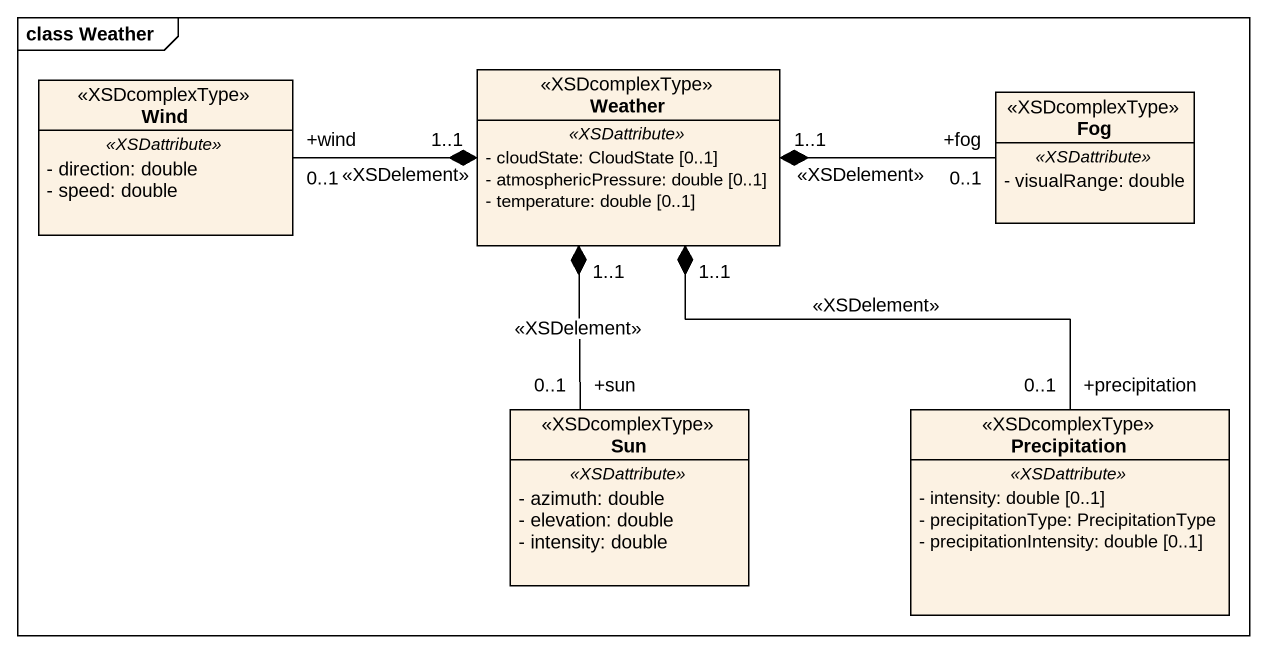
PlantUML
@startuml
mainframe class Weather
hide circle
hide empty members
skinparam classAttributeIconSize 0
class Wind <<XSDcomplexType>> {
  .. <<XSDattribute>> ..
  - direction: double
  - speed: double
}
class Weather <<XSDcomplexType>> {
  .. <<XSDattribute>> ..
  - cloudState: CloudState [0..1]
  - atmosphericPressure: double [0..1]
  - temperature: double [0..1]
}
class Fog <<XSDcomplexType>> {
  .. <<XSDattribute>> ..
  - visualRange: double
}
class Sun <<XSDcomplexType>> {
  .. <<XSDattribute>> ..
  - azimuth: double
  - elevation: double
  - intensity: double
}
class Precipitation <<XSDcomplexType>> {
  .. <<XSDattribute>> ..
  - intensity: double [0..1]
  - precipitationType: PrecipitationType
  - precipitationIntensity: double [0..1]
}
Weather "1..1" *-left- "+wind\n0..1" Wind : <<XSDelement>>
Weather "1..1" *-right- "+fog\n0..1" Fog : <<XSDelement>>
Weather "1..1" *-- "+sun\n0..1" Sun : <<XSDelement>>
Weather "1..1" *-- "+precipitation\n0..1" Precipitation : <<XSDelement>>
@enduml
